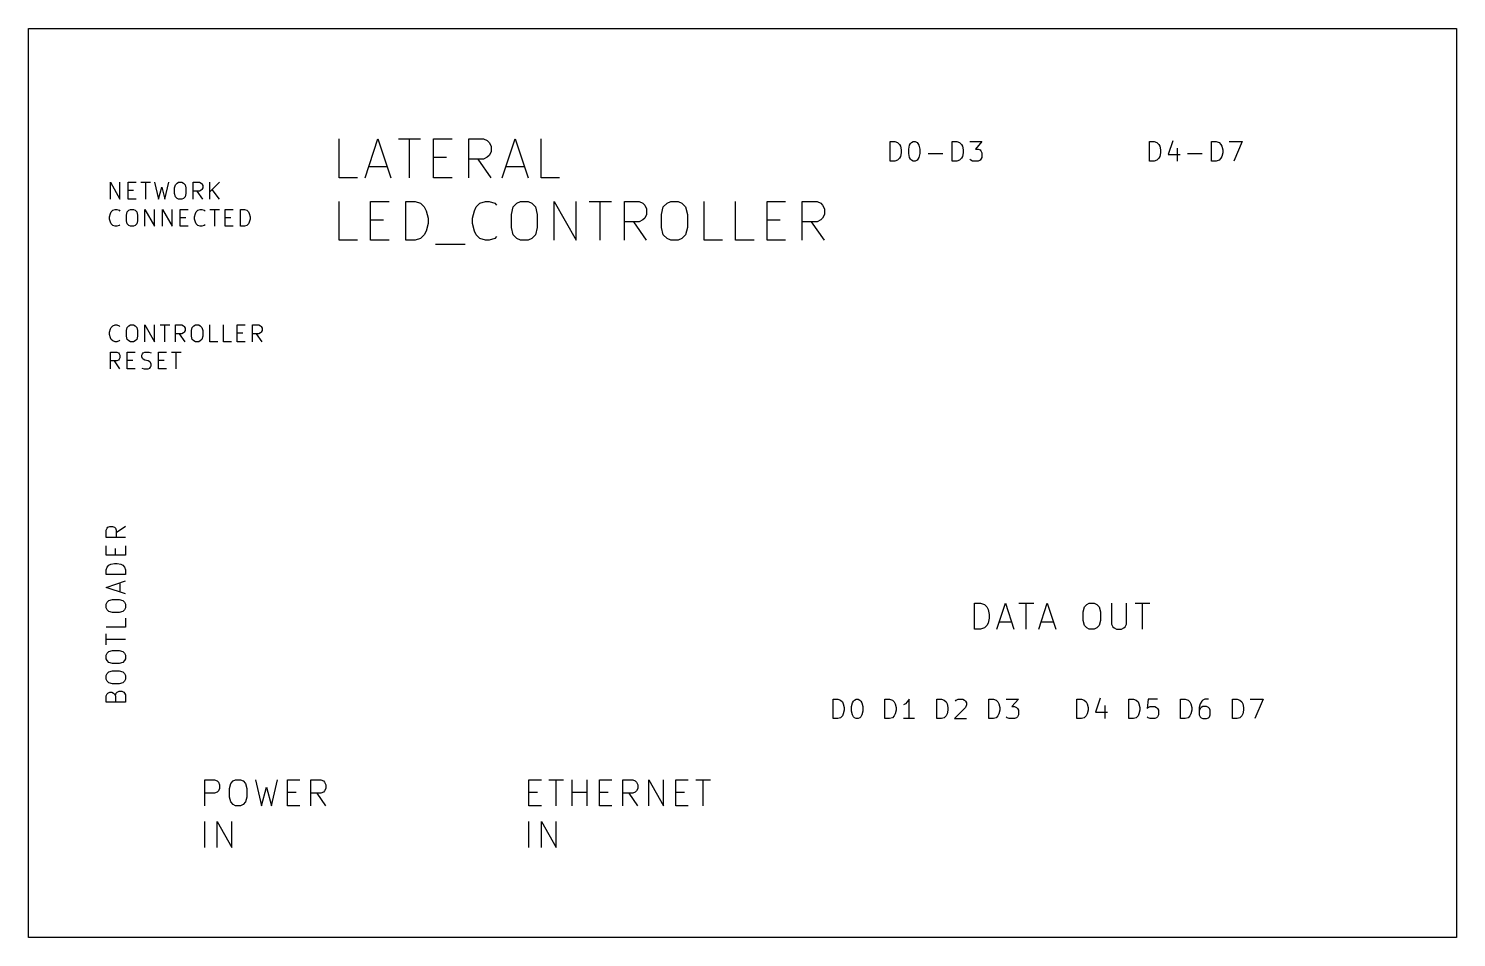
# Model space of a CAD drawing. Header units: millimetres. Extents: x -5 to 105, y -5 to 65.
import ezdxf

# ---------------------------------------------------------------- set-up
doc = ezdxf.new("R2010")
doc.units = ezdxf.units.MM
doc.layers.get('0').update_dxf_attribs({"linetype": 'CONTINUOUS'})

msp = doc.modelspace()

# ---------------------------------------------------------------- linework, layer by layer
at = {"color": 7}
for points in [[(-5, 65.0964), (105.1, 65.0964), (105.1, -5.0036), (-5, -5.0036)], [(61.4345, 54.8756), (61.4345, 56.3756), (61.7917, 56.3756), (62.0059, 56.3041), (62.1488, 56.1613), (62.2202, 56.0184), (62.2917, 55.7327), (62.2917, 55.5184), (62.2202, 55.2327), (62.1488, 55.0899), (62.0059, 54.947), (61.7917, 54.8756)], [(63.2202, 56.3756), (63.3631, 56.3756), (63.5059, 56.3041), (63.5774, 56.2327), (63.6488, 56.0899), (63.7202, 55.8041), (63.7202, 55.447), (63.6488, 55.1613), (63.5774, 55.0184), (63.5059, 54.947), (63.3631, 54.8756), (63.2202, 54.8756), (63.0774, 54.947), (63.0059, 55.0184), (62.9345, 55.1613), (62.8631, 55.447), (62.8631, 55.8041), (62.9345, 56.0899), (63.0059, 56.2327), (63.0774, 56.3041)], [(66.2202, 54.8756), (66.2202, 56.3756), (66.5774, 56.3756), (66.7917, 56.3041), (66.9345, 56.1613), (67.0059, 56.0184), (67.0774, 55.7327), (67.0774, 55.5184), (67.0059, 55.2327), (66.9345, 55.0899), (66.7917, 54.947), (66.5774, 54.8756)], [(81.4345, 54.8756), (81.4345, 56.3756), (81.7917, 56.3756), (82.0059, 56.3041), (82.1488, 56.1613), (82.2202, 56.0184), (82.2917, 55.7327), (82.2917, 55.5184), (82.2202, 55.2327), (82.1488, 55.0899), (82.0059, 54.947), (81.7917, 54.8756)], [(86.2202, 54.8756), (86.2202, 56.3756), (86.5774, 56.3756), (86.7917, 56.3041), (86.9345, 56.1613), (87.0059, 56.0184), (87.0774, 55.7327), (87.0774, 55.5184), (87.0059, 55.2327), (86.9345, 55.0899), (86.7917, 54.947), (86.5774, 54.8756)], [(6.5698, 53.2379), (6.8175, 53.2379), (6.9413, 53.176), (7.0651, 53.0521), (7.127, 52.8045), (7.127, 52.3712), (7.0651, 52.1236), (6.9413, 51.9998), (6.8175, 51.9379), (6.5698, 51.9379), (6.446, 51.9998), (6.3222, 52.1236), (6.2603, 52.3712), (6.2603, 52.8045), (6.3222, 53.0521), (6.446, 53.176)], [(24.0871, 48.7633), (24.0871, 51.7633), (24.8014, 51.7633), (25.23, 51.6204), (25.5157, 51.3347), (25.6586, 51.049), (25.8014, 50.4776), (25.8014, 50.049), (25.6586, 49.4776), (25.5157, 49.1919), (25.23, 48.9062), (24.8014, 48.7633)], [(32.9443, 51.7633), (33.5157, 51.7633), (33.8014, 51.6204), (34.0871, 51.3347), (34.23, 50.7633), (34.23, 49.7633), (34.0871, 49.1919), (33.8014, 48.9062), (33.5157, 48.7633), (32.9443, 48.7633), (32.6586, 48.9062), (32.3729, 49.1919), (32.23, 49.7633), (32.23, 50.7633), (32.3729, 51.3347), (32.6586, 51.6204)], [(44.5157, 51.7633), (45.0871, 51.7633), (45.3729, 51.6204), (45.6586, 51.3347), (45.8014, 50.7633), (45.8014, 49.7633), (45.6586, 49.1919), (45.3729, 48.9062), (45.0871, 48.7633), (44.5157, 48.7633), (44.23, 48.9062), (43.9443, 49.1919), (43.8014, 49.7633), (43.8014, 50.7633), (43.9443, 51.3347), (44.23, 51.6204)], [(2.8556, 51.1449), (3.1032, 51.1449), (3.227, 51.083), (3.3508, 50.9591), (3.4127, 50.7115), (3.4127, 50.2782), (3.3508, 50.0306), (3.227, 49.9068), (3.1032, 49.8449), (2.8556, 49.8449), (2.7318, 49.9068), (2.6079, 50.0306), (2.546, 50.2782), (2.546, 50.7115), (2.6079, 50.9591), (2.7318, 51.083)], [(11.3365, 49.8449), (11.3365, 51.1449), (11.646, 51.1449), (11.8318, 51.083), (11.9556, 50.9591), (12.0175, 50.8353), (12.0794, 50.5877), (12.0794, 50.402), (12.0175, 50.1544), (11.9556, 50.0306), (11.8318, 49.9068), (11.646, 49.8449)], [(2.8556, 42.2379), (3.1032, 42.2379), (3.227, 42.176), (3.3508, 42.0521), (3.4127, 41.8045), (3.4127, 41.3712), (3.3508, 41.1236), (3.227, 40.9998), (3.1032, 40.9379), (2.8556, 40.9379), (2.7318, 40.9998), (2.6079, 41.1236), (2.546, 41.3712), (2.546, 41.8045), (2.6079, 42.0521), (2.7318, 42.176)], [(7.8698, 42.2379), (8.1175, 42.2379), (8.2413, 42.176), (8.3651, 42.0521), (8.427, 41.8045), (8.427, 41.3712), (8.3651, 41.1236), (8.2413, 40.9998), (8.1175, 40.9379), (7.8698, 40.9379), (7.746, 40.9998), (7.6222, 41.1236), (7.5603, 41.3712), (7.5603, 41.8045), (7.6222, 42.0521), (7.746, 42.176)], [(2.4808, 22.9881), (0.9808, 22.9881), (0.9808, 23.3452), (1.0523, 23.5595), (1.1951, 23.7023), (1.338, 23.7738), (1.6237, 23.8452), (1.838, 23.8452), (2.1237, 23.7738), (2.2665, 23.7023), (2.4094, 23.5595), (2.4808, 23.3452)], [(0.9808, 20.4166), (0.9808, 20.7023), (1.0523, 20.8452), (1.1951, 20.9881), (1.4808, 21.0595), (1.9808, 21.0595), (2.2665, 20.9881), (2.4094, 20.8452), (2.4808, 20.7023), (2.4808, 20.4166), (2.4094, 20.2738), (2.2665, 20.1309), (1.9808, 20.0595), (1.4808, 20.0595), (1.1951, 20.1309), (1.0523, 20.2738)], [(67.9354, 18.7694), (67.9354, 20.7694), (68.4116, 20.7694), (68.6974, 20.6741), (68.8878, 20.4836), (68.9831, 20.2932), (69.0783, 19.9122), (69.0783, 19.6265), (68.9831, 19.2456), (68.8878, 19.0551), (68.6974, 18.8646), (68.4116, 18.7694)], [(76.7926, 20.7694), (77.1735, 20.7694), (77.364, 20.6741), (77.5545, 20.4836), (77.6497, 20.1027), (77.6497, 19.436), (77.5545, 19.0551), (77.364, 18.8646), (77.1735, 18.7694), (76.7926, 18.7694), (76.6021, 18.8646), (76.4116, 19.0551), (76.3164, 19.436), (76.3164, 20.1027), (76.4116, 20.4836), (76.6021, 20.6741)], [(0.9808, 16.4881), (0.9808, 16.7738), (1.0523, 16.9166), (1.1951, 17.0595), (1.4808, 17.1309), (1.9808, 17.1309), (2.2665, 17.0595), (2.4094, 16.9166), (2.4808, 16.7738), (2.4808, 16.4881), (2.4094, 16.3452), (2.2665, 16.2023), (1.9808, 16.1309), (1.4808, 16.1309), (1.1951, 16.2023), (1.0523, 16.3452)], [(0.9808, 14.9166), (0.9808, 15.2023), (1.0523, 15.3452), (1.1951, 15.4881), (1.4808, 15.5595), (1.9808, 15.5595), (2.2665, 15.4881), (2.4094, 15.3452), (2.4808, 15.2023), (2.4808, 14.9166), (2.4094, 14.7738), (2.2665, 14.6309), (1.9808, 14.5595), (1.4808, 14.5595), (1.1951, 14.6309), (1.0523, 14.7738)], [(57.0345, 11.8756), (57.0345, 13.3756), (57.3917, 13.3756), (57.6059, 13.3041), (57.7488, 13.1613), (57.8202, 13.0184), (57.8917, 12.7327), (57.8917, 12.5184), (57.8202, 12.2327), (57.7488, 12.0899), (57.6059, 11.947), (57.3917, 11.8756)], [(58.8202, 13.3756), (58.9631, 13.3756), (59.1059, 13.3041), (59.1774, 13.2327), (59.2488, 13.0899), (59.3202, 12.8041), (59.3202, 12.447), (59.2488, 12.1613), (59.1774, 12.0184), (59.1059, 11.947), (58.9631, 11.8756), (58.8202, 11.8756), (58.6774, 11.947), (58.6059, 12.0184), (58.5345, 12.1613), (58.4631, 12.447), (58.4631, 12.8041), (58.5345, 13.0899), (58.6059, 13.2327), (58.6774, 13.3041)], [(61.0345, 11.8756), (61.0345, 13.3756), (61.3917, 13.3756), (61.6059, 13.3041), (61.7488, 13.1613), (61.8202, 13.0184), (61.8917, 12.7327), (61.8917, 12.5184), (61.8202, 12.2327), (61.7488, 12.0899), (61.6059, 11.947), (61.3917, 11.8756)], [(65.0345, 11.8756), (65.0345, 13.3756), (65.3917, 13.3756), (65.6059, 13.3041), (65.7488, 13.1613), (65.8202, 13.0184), (65.8917, 12.7327), (65.8917, 12.5184), (65.8202, 12.2327), (65.7488, 12.0899), (65.6059, 11.947), (65.3917, 11.8756)], [(69.0345, 11.8756), (69.0345, 13.3756), (69.3917, 13.3756), (69.6059, 13.3041), (69.7488, 13.1613), (69.8202, 13.0184), (69.8917, 12.7327), (69.8917, 12.5184), (69.8202, 12.2327), (69.7488, 12.0899), (69.6059, 11.947), (69.3917, 11.8756)], [(75.8345, 11.8756), (75.8345, 13.3756), (76.1917, 13.3756), (76.4059, 13.3041), (76.5488, 13.1613), (76.6202, 13.0184), (76.6917, 12.7327), (76.6917, 12.5184), (76.6202, 12.2327), (76.5488, 12.0899), (76.4059, 11.947), (76.1917, 11.8756)], [(79.8345, 11.8756), (79.8345, 13.3756), (80.1917, 13.3756), (80.4059, 13.3041), (80.5488, 13.1613), (80.6202, 13.0184), (80.6917, 12.7327), (80.6917, 12.5184), (80.6202, 12.2327), (80.5488, 12.0899), (80.4059, 11.947), (80.1917, 11.8756)], [(83.8345, 11.8756), (83.8345, 13.3756), (84.1917, 13.3756), (84.4059, 13.3041), (84.5488, 13.1613), (84.6202, 13.0184), (84.6917, 12.7327), (84.6917, 12.5184), (84.6202, 12.2327), (84.5488, 12.0899), (84.4059, 11.947), (84.1917, 11.8756)], [(87.8345, 11.8756), (87.8345, 13.3756), (88.1917, 13.3756), (88.4059, 13.3041), (88.5488, 13.1613), (88.6202, 13.0184), (88.6917, 12.7327), (88.6917, 12.5184), (88.6202, 12.2327), (88.5488, 12.0899), (88.4059, 11.947), (88.1917, 11.8756)], [(10.9674, 7.1594), (11.3484, 7.1594), (11.5388, 7.0641), (11.7293, 6.8736), (11.8245, 6.4927), (11.8245, 5.826), (11.7293, 5.4451), (11.5388, 5.2546), (11.3484, 5.1594), (10.9674, 5.1594), (10.7769, 5.2546), (10.5865, 5.4451), (10.4912, 5.826), (10.4912, 6.4927), (10.5865, 6.8736), (10.7769, 7.0641)]]:
    msp.add_lwpolyline(points, close=True, dxfattribs=at)
for points in [[(20.3729, 53.5933), (18.9443, 53.5933), (18.9443, 56.5933)], [(20.9443, 53.5933), (21.9443, 56.5933), (22.9443, 53.5933)], [(23.5157, 56.5933), (25.23, 56.5933)], [(24.3729, 53.5933), (24.3729, 56.5933)], [(27.6586, 53.5933), (26.23, 53.5933), (26.23, 56.5933), (27.6586, 56.5933)], [(28.9443, 53.5933), (28.9443, 56.5933), (30.0871, 56.5933), (30.3729, 56.4504), (30.5157, 56.3076), (30.6586, 56.0219), (30.6586, 55.5933), (30.5157, 55.3076), (30.3729, 55.1647), (30.0871, 55.0219), (28.9443, 55.0219)], [(31.5157, 53.5933), (32.5157, 56.5933), (33.5157, 53.5933)], [(35.9443, 53.5933), (34.5157, 53.5933), (34.5157, 56.5933)], [(67.5774, 56.3756), (68.5059, 56.3756), (68.0059, 55.8041), (68.2202, 55.8041), (68.3631, 55.7327), (68.4345, 55.6613), (68.5059, 55.5184), (68.5059, 55.1613), (68.4345, 55.0184), (68.3631, 54.947), (68.2202, 54.8756), (67.7917, 54.8756), (67.6488, 54.947), (67.5774, 55.0184)], [(83.2202, 56.447), (82.8631, 55.3756), (83.7917, 55.3756)], [(87.5774, 56.3756), (88.5774, 56.3756), (87.9345, 54.8756)], [(26.23, 55.1647), (27.23, 55.1647)], [(64.3631, 55.447), (65.5059, 55.447)], [(83.5774, 55.8756), (83.5774, 54.8756)], [(84.3631, 55.447), (85.5059, 55.447)], [(21.23, 54.4504), (22.6586, 54.4504)], [(30.6586, 53.5933), (29.6586, 55.0219)], [(31.8014, 54.4504), (33.23, 54.4504)], [(1.3079, 51.9379), (1.3079, 53.2379), (2.0508, 51.9379), (2.0508, 53.2379)], [(3.2889, 51.9379), (2.6698, 51.9379), (2.6698, 53.2379), (3.2889, 53.2379)], [(3.6603, 53.2379), (4.4032, 53.2379)], [(4.0318, 51.9379), (4.0318, 53.2379)], [(4.7127, 53.2379), (5.0222, 51.9379), (5.2698, 52.8664), (5.5175, 51.9379), (5.827, 53.2379)], [(7.6841, 51.9379), (7.6841, 53.2379), (8.1794, 53.2379), (8.3032, 53.176), (8.3651, 53.114), (8.427, 52.9902), (8.427, 52.8045), (8.3651, 52.6807), (8.3032, 52.6188), (8.1794, 52.5569), (7.6841, 52.5569)], [(8.9841, 51.9379), (8.9841, 53.2379)], [(9.727, 53.2379), (8.9841, 52.495)], [(2.6698, 52.6188), (3.1032, 52.6188)], [(8.427, 51.9379), (7.9937, 52.5569)], [(9.727, 51.9379), (9.1698, 52.6807)], [(20.3729, 48.7633), (18.9443, 48.7633), (18.9443, 51.7633)], [(22.8014, 48.7633), (21.3729, 48.7633), (21.3729, 51.7633), (22.8014, 51.7633)], [(31.0871, 49.049), (30.9443, 48.9062), (30.5157, 48.7633), (30.23, 48.7633), (29.8014, 48.9062), (29.5157, 49.1919), (29.3729, 49.4776), (29.23, 50.049), (29.23, 50.4776), (29.3729, 51.049), (29.5157, 51.3347), (29.8014, 51.6204), (30.23, 51.7633), (30.5157, 51.7633), (30.9443, 51.6204), (31.0871, 51.4776)], [(35.5157, 48.7633), (35.5157, 51.7633), (37.23, 48.7633), (37.23, 51.7633)], [(38.23, 51.7633), (39.9443, 51.7633)], [(39.0871, 48.7633), (39.0871, 51.7633)], [(40.9443, 48.7633), (40.9443, 51.7633), (42.0871, 51.7633), (42.3729, 51.6204), (42.5157, 51.4776), (42.6586, 51.1919), (42.6586, 50.7633), (42.5157, 50.4776), (42.3729, 50.3347), (42.0871, 50.1919), (40.9443, 50.1919)], [(48.5157, 48.7633), (47.0871, 48.7633), (47.0871, 51.7633)], [(50.9443, 48.7633), (49.5157, 48.7633), (49.5157, 51.7633)], [(53.3729, 48.7633), (51.9443, 48.7633), (51.9443, 51.7633), (53.3729, 51.7633)], [(54.6586, 48.7633), (54.6586, 51.7633), (55.8014, 51.7633), (56.0871, 51.6204), (56.23, 51.4776), (56.3729, 51.1919), (56.3729, 50.7633), (56.23, 50.4776), (56.0871, 50.3347), (55.8014, 50.1919), (54.6586, 50.1919)], [(2.0508, 49.9687), (1.9889, 49.9068), (1.8032, 49.8449), (1.6794, 49.8449), (1.4937, 49.9068), (1.3698, 50.0306), (1.3079, 50.1544), (1.246, 50.402), (1.246, 50.5877), (1.3079, 50.8353), (1.3698, 50.9591), (1.4937, 51.083), (1.6794, 51.1449), (1.8032, 51.1449), (1.9889, 51.083), (2.0508, 51.021)], [(3.9698, 49.8449), (3.9698, 51.1449), (4.7127, 49.8449), (4.7127, 51.1449)], [(5.3318, 49.8449), (5.3318, 51.1449), (6.0746, 49.8449), (6.0746, 51.1449)], [(7.3127, 49.8449), (6.6937, 49.8449), (6.6937, 51.1449), (7.3127, 51.1449)], [(8.6127, 49.9687), (8.5508, 49.9068), (8.3651, 49.8449), (8.2413, 49.8449), (8.0556, 49.9068), (7.9318, 50.0306), (7.8698, 50.1544), (7.8079, 50.402), (7.8079, 50.5877), (7.8698, 50.8353), (7.9318, 50.9591), (8.0556, 51.083), (8.2413, 51.1449), (8.3651, 51.1449), (8.5508, 51.083), (8.6127, 51.021)], [(8.9841, 51.1449), (9.727, 51.1449)], [(9.3556, 49.8449), (9.3556, 51.1449)], [(10.7794, 49.8449), (10.1603, 49.8449), (10.1603, 51.1449), (10.7794, 51.1449)], [(6.6937, 50.5258), (7.127, 50.5258)], [(10.1603, 50.5258), (10.5937, 50.5258)], [(21.3729, 50.3347), (22.3729, 50.3347)], [(42.6586, 48.7633), (41.6586, 50.1919)], [(51.9443, 50.3347), (52.9443, 50.3347)], [(56.3729, 48.7633), (55.3729, 50.1919)], [(26.3729, 48.4776), (28.6586, 48.4776)], [(2.0508, 41.0617), (1.9889, 40.9998), (1.8032, 40.9379), (1.6794, 40.9379), (1.4937, 40.9998), (1.3698, 41.1236), (1.3079, 41.2474), (1.246, 41.495), (1.246, 41.6807), (1.3079, 41.9283), (1.3698, 42.0521), (1.4937, 42.176), (1.6794, 42.2379), (1.8032, 42.2379), (1.9889, 42.176), (2.0508, 42.114)], [(3.9698, 40.9379), (3.9698, 42.2379), (4.7127, 40.9379), (4.7127, 42.2379)], [(5.146, 42.2379), (5.8889, 42.2379)], [(5.5175, 40.9379), (5.5175, 42.2379)], [(6.3222, 40.9379), (6.3222, 42.2379), (6.8175, 42.2379), (6.9413, 42.176), (7.0032, 42.114), (7.0651, 41.9902), (7.0651, 41.8045), (7.0032, 41.6807), (6.9413, 41.6188), (6.8175, 41.5569), (6.3222, 41.5569)], [(9.6032, 40.9379), (8.9841, 40.9379), (8.9841, 42.2379)], [(10.6556, 40.9379), (10.0365, 40.9379), (10.0365, 42.2379)], [(11.7079, 40.9379), (11.0889, 40.9379), (11.0889, 42.2379), (11.7079, 42.2379)], [(12.2651, 40.9379), (12.2651, 42.2379), (12.7603, 42.2379), (12.8841, 42.176), (12.946, 42.114), (13.0079, 41.9902), (13.0079, 41.8045), (12.946, 41.6807), (12.8841, 41.6188), (12.7603, 41.5569), (12.2651, 41.5569)], [(7.0651, 40.9379), (6.6318, 41.5569)], [(11.0889, 41.6188), (11.5222, 41.6188)], [(13.0079, 40.9379), (12.5746, 41.5569)], [(1.3079, 38.8449), (1.3079, 40.1449), (1.8032, 40.1449), (1.927, 40.083), (1.9889, 40.021), (2.0508, 39.8972), (2.0508, 39.7115), (1.9889, 39.5877), (1.927, 39.5258), (1.8032, 39.4639), (1.3079, 39.4639)], [(3.227, 38.8449), (2.6079, 38.8449), (2.6079, 40.1449), (3.227, 40.1449)], [(3.7222, 38.9068), (3.9079, 38.8449), (4.2175, 38.8449), (4.3413, 38.9068), (4.4032, 38.9687), (4.4651, 39.0925), (4.4651, 39.2163), (4.4032, 39.3401), (4.3413, 39.402), (4.2175, 39.4639), (3.9698, 39.5258), (3.846, 39.5877), (3.7841, 39.6496), (3.7222, 39.7734), (3.7222, 39.8972), (3.7841, 40.021), (3.846, 40.083), (3.9698, 40.1449), (4.2794, 40.1449), (4.4651, 40.083)], [(5.6413, 38.8449), (5.0222, 38.8449), (5.0222, 40.1449), (5.6413, 40.1449)], [(6.0127, 40.1449), (6.7556, 40.1449)], [(6.3841, 38.8449), (6.3841, 40.1449)], [(2.0508, 38.8449), (1.6175, 39.4639)], [(2.6079, 39.5258), (3.0413, 39.5258)], [(5.0222, 39.5258), (5.4556, 39.5258)], [(2.4808, 25.8452), (0.9808, 25.8452), (0.9808, 26.4166), (1.0523, 26.5595), (1.1237, 26.6309), (1.2665, 26.7023), (1.4808, 26.7023), (1.6237, 26.6309), (1.6951, 26.5595), (1.7665, 26.4166), (1.7665, 25.8452)], [(2.4808, 26.7023), (1.7665, 26.2023)], [(2.4808, 25.2023), (2.4808, 24.4881), (0.9808, 24.4881), (0.9808, 25.2023)], [(1.6951, 24.4881), (1.6951, 24.9881)], [(2.4808, 21.4881), (0.9808, 21.9881), (2.4808, 22.4881)], [(2.0523, 21.6309), (2.0523, 22.3452)], [(69.6497, 18.7694), (70.3164, 20.7694), (70.9831, 18.7694)], [(71.364, 20.7694), (72.5069, 20.7694)], [(71.9354, 18.7694), (71.9354, 20.7694)], [(72.8878, 18.7694), (73.5545, 20.7694), (74.2212, 18.7694)], [(78.5069, 20.7694), (78.5069, 19.1503), (78.6021, 18.9598), (78.6974, 18.8646), (78.8878, 18.7694), (79.2688, 18.7694), (79.4593, 18.8646), (79.5545, 18.9598), (79.6497, 19.1503), (79.6497, 20.7694)], [(80.3164, 20.7694), (81.4593, 20.7694)], [(80.8878, 18.7694), (80.8878, 20.7694)], [(2.4808, 19.6309), (2.4808, 18.9166), (0.9808, 18.9166)], [(69.8402, 19.3408), (70.7926, 19.3408)], [(73.0783, 19.3408), (74.0307, 19.3408)], [(0.9808, 17.5595), (0.9808, 18.4166)], [(2.4808, 17.9881), (0.9808, 17.9881)], [(1.6951, 13.6309), (1.7665, 13.8452), (1.838, 13.9166), (1.9808, 13.9881), (2.1951, 13.9881), (2.338, 13.9166), (2.4094, 13.8452), (2.4808, 13.7023), (2.4808, 13.1309), (0.9808, 13.1309), (0.9808, 13.6309), (1.0523, 13.7738), (1.1237, 13.8452), (1.2665, 13.9166), (1.4094, 13.9166), (1.5523, 13.8452), (1.6237, 13.7738), (1.6951, 13.6309), (1.6951, 13.1309)], [(62.8917, 11.8756), (62.8917, 13.3756), (62.7488, 13.1613), (62.6059, 13.0184), (62.4631, 12.947)], [(66.4631, 13.2327), (66.5345, 13.3041), (66.6774, 13.3756), (67.0345, 13.3756), (67.1774, 13.3041), (67.2488, 13.2327), (67.3202, 13.0899), (67.3202, 12.947), (67.2488, 12.7327), (66.3917, 11.8756), (67.3202, 11.8756)], [(70.3917, 13.3756), (71.3202, 13.3756), (70.8202, 12.8041), (71.0345, 12.8041), (71.1774, 12.7327), (71.2488, 12.6613), (71.3202, 12.5184), (71.3202, 12.1613), (71.2488, 12.0184), (71.1774, 11.947), (71.0345, 11.8756), (70.6059, 11.8756), (70.4631, 11.947), (70.3917, 12.0184)], [(77.6202, 13.447), (77.2631, 12.3756), (78.1917, 12.3756)], [(82.0488, 13.3756), (81.3345, 13.3756), (81.2631, 12.6613), (81.3345, 12.7327), (81.4774, 12.8041), (81.8345, 12.8041), (81.9774, 12.7327), (82.0488, 12.6613), (82.1202, 12.5184), (82.1202, 12.1613), (82.0488, 12.0184), (81.9774, 11.947), (81.8345, 11.8756), (81.4774, 11.8756), (81.3345, 11.947), (81.2631, 12.0184)], [(85.9774, 13.3756), (85.6917, 13.3756), (85.5488, 13.3041), (85.4774, 13.2327), (85.3345, 13.0184), (85.2631, 12.7327), (85.2631, 12.1613), (85.3345, 12.0184), (85.4059, 11.947), (85.5488, 11.8756), (85.8345, 11.8756), (85.9774, 11.947), (86.0488, 12.0184), (86.1202, 12.1613), (86.1202, 12.5184), (86.0488, 12.6613), (85.9774, 12.7327), (85.8345, 12.8041), (85.5488, 12.8041), (85.4059, 12.7327), (85.3345, 12.6613), (85.2631, 12.5184)], [(89.1917, 13.3756), (90.1917, 13.3756), (89.5488, 11.8756)], [(77.9774, 12.8756), (77.9774, 11.8756)], [(63.3202, 11.8756), (62.4631, 11.8756)], [(8.5865, 5.1594), (8.5865, 7.1594), (9.3484, 7.1594), (9.5388, 7.0641), (9.6341, 6.9689), (9.7293, 6.7784), (9.7293, 6.4927), (9.6341, 6.3022), (9.5388, 6.207), (9.3484, 6.1117), (8.5865, 6.1117)], [(12.4912, 7.1594), (12.9674, 5.1594), (13.3484, 6.5879), (13.7293, 5.1594), (14.2055, 7.1594)], [(15.9198, 5.1594), (14.9674, 5.1594), (14.9674, 7.1594), (15.9198, 7.1594)], [(16.7769, 5.1594), (16.7769, 7.1594), (17.5388, 7.1594), (17.7293, 7.0641), (17.8245, 6.9689), (17.9198, 6.7784), (17.9198, 6.4927), (17.8245, 6.3022), (17.7293, 6.207), (17.5388, 6.1117), (16.7769, 6.1117)], [(34.5388, 5.1594), (33.5865, 5.1594), (33.5865, 7.1594), (34.5388, 7.1594)], [(35.1103, 7.1594), (36.2531, 7.1594)], [(35.6817, 5.1594), (35.6817, 7.1594)], [(36.9198, 5.1594), (36.9198, 7.1594)], [(38.0626, 5.1594), (38.0626, 7.1594)], [(39.9674, 5.1594), (39.015, 5.1594), (39.015, 7.1594), (39.9674, 7.1594)], [(40.8245, 5.1594), (40.8245, 7.1594), (41.5865, 7.1594), (41.7769, 7.0641), (41.8722, 6.9689), (41.9674, 6.7784), (41.9674, 6.4927), (41.8722, 6.3022), (41.7769, 6.207), (41.5865, 6.1117), (40.8245, 6.1117)], [(42.8245, 5.1594), (42.8245, 7.1594), (43.9674, 5.1594), (43.9674, 7.1594)], [(45.8722, 5.1594), (44.9198, 5.1594), (44.9198, 7.1594), (45.8722, 7.1594)], [(46.4436, 7.1594), (47.5865, 7.1594)], [(47.015, 5.1594), (47.015, 7.1594)], [(14.9674, 6.207), (15.6341, 6.207)], [(17.9198, 5.1594), (17.2531, 6.1117)], [(33.5865, 6.207), (34.2531, 6.207)], [(36.9198, 6.207), (38.0626, 6.207)], [(39.015, 6.207), (39.6817, 6.207)], [(41.9674, 5.1594), (41.3007, 6.1117)], [(44.9198, 6.207), (45.5865, 6.207)], [(8.5865, 1.9394), (8.5865, 3.9394)], [(9.5388, 1.9394), (9.5388, 3.9394), (10.6817, 1.9394), (10.6817, 3.9394)], [(33.5865, 1.9394), (33.5865, 3.9394)], [(34.5388, 1.9394), (34.5388, 3.9394), (35.6817, 1.9394), (35.6817, 3.9394)]]:
    msp.add_lwpolyline(points, dxfattribs=at)

doc.saveas('drawing.dxf')
